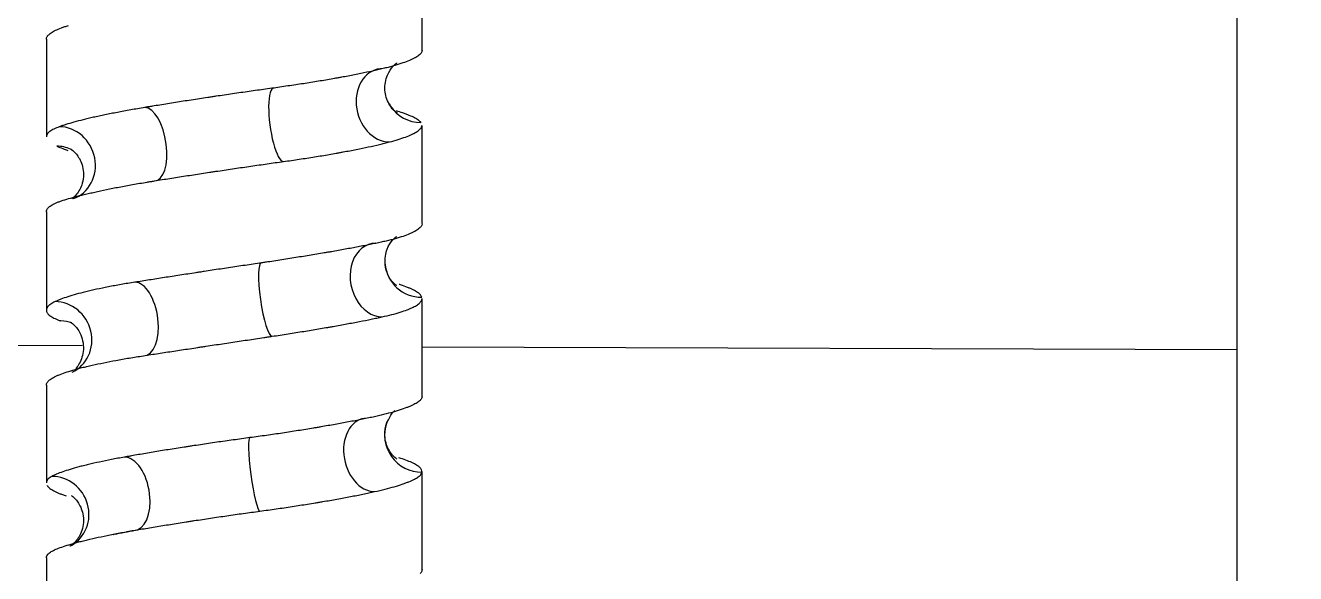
# Model space of a CAD drawing. Header units: millimetres. Extents: x 6110 to 6704, y -2661 to -1821.
# Drawn here: x 6587.11 to 6599.96, y -2280.04 to -2274.49 of the extents above; entities that cross this region are included whole.
import ezdxf

# ---------------------------------------------------------------- set-up
doc = ezdxf.new("R2010")
doc.units = ezdxf.units.MM
doc.header["$LTSCALE"] = 0.1
doc.linetypes.add('HIDDEN2', pattern=[4.7625, 3.175, -1.5875])
doc.layers.add('1', color=4, linetype='HIDDEN2', lineweight=13)
doc.layers.add('DIM', color=3, linetype='Continuous', lineweight=9)

msp = doc.modelspace()

# ---------------------------------------------------------------- hatches: boundary and pattern name
at = {"layer": 'DIM'}
h = msp.add_hatch(dxfattribs=at)
h.set_pattern_fill('ANSI31', color=2)
edge = h.paths.add_edge_path()
edge.add_line((6619.617, -2595.98), (6619.617, -1962.206))
edge.add_line((6634.617, -1966.11), (6619.617, -1966.11))
edge.add_line((6634.617, -2610.98), (6634.617, -1966.11))
edge.add_line((6634.617, -2610.98), (6184.457, -2610.98))
edge.add_line((6619.617, -2595.98), (6184.457, -2595.98))
edge.add_line((6184.457, -2610.98), (6184.457, -2595.98))

# ---------------------------------------------------------------- linework, layer by layer
at = {"layer": '1', "color": 7, "linetype": 'Continuous', "lineweight": -3}
for p, q in [((6599.367, -2354.877), (6599.367, -2159.412)), ((6591.123, -2274.747), (6591.123, -2273.756)), ((6587.323, -2274.631), (6587.323, -2275.62)), ((6591.123, -2276.497), (6591.123, -2275.504)), ((6587.575, -2275.748), (6587.567, -2275.744)), ((6587.323, -2276.378), (6587.323, -2277.374)), ((6591.123, -2278.248), (6591.123, -2277.255)), ((6583.755, -2277.717), (6587.687, -2277.731)), ((6591.123, -2277.743), (6599.367, -2277.772)), ((6587.323, -2278.132), (6587.323, -2279.12)), ((6591.123, -2279.996), (6591.123, -2279.005)), ((6587.323, -2279.878), (6587.323, -2280.873))]:
    msp.add_line(p, q, dxfattribs=at)
for centre, major_axis, ratio, start_param, end_param in [((6590.762, -2275.301), (0.091, -0.364), 0.801471, 2.944217, 6.08281), ((6589.672, -2275.498), (0.051, -0.371), 0.233847, 3.108321, 6.250223), ((6591.117, -2275.104), (0.325, 0.187), 0.987979, 3.132485, 3.194038), ((6588.368, -2275.695), (0.061, -0.37), 0.444678, 6.212422, 9.351275), ((6591.117, -2275.104), (0.325, 0.187), 0.987979, 3.194038, 4.183675), ((6587.473, -2275.89), (0.122, -0.355), 0.913466, 0.000305, 2.836803), ((6587.412, -2276.086), (0.164, 0.337), 0.943609, 0.026521, 0.427233), ((6590.687, -2277.069), (0.078, -0.367), 0.763456, 2.980707, 6.122619), ((6589.553, -2277.266), (0.055, -0.371), 0.172294, 3.116689, 6.255564), ((6591.123, -2276.872), (0.373, 0.037), 0.989217, 3.134674, 4.610165), ((6588.262, -2277.462), (0.058, -0.371), 0.501935, 6.206028, 9.347467), ((6587.429, -2277.658), (0.152, -0.343), 0.93442, 0.005238, 2.74736), ((6587.452, -2277.854), (0.13, 0.352), 0.923854, 6.282457, 6.611964), ((6590.606, -2278.837), (0.079, -0.367), 0.720796, 2.989007, 6.127901), ((6591.12, -2278.64), (0.352, -0.13), 0.98975, 3.140778, 5.0708), ((6589.433, -2279.034), (0.05, -0.372), 0.108952, 3.126178, 6.267642), ((6588.158, -2279.23), (0.065, -0.369), 0.554141, 6.1877, 9.326332), ((6587.393, -2279.426), (0.168, -0.335), 0.955138, 0.048668, 2.695983)]:
    msp.add_ellipse(centre, major_axis=major_axis, ratio=ratio, start_param=start_param, end_param=end_param, dxfattribs=at)
for points, knots in [([(6587.323, -2274.632), (6587.323, -2274.628), (6587.324, -2274.623), (6587.327, -2274.615), (6587.329, -2274.61), (6587.333, -2274.604), (6587.334, -2274.602), (6587.337, -2274.598), (6587.339, -2274.596), (6587.349, -2274.585), (6587.359, -2274.577), (6587.384, -2274.56), (6587.414, -2274.543), (6587.453, -2274.527), (6587.486, -2274.514), (6587.498, -2274.51), (6587.516, -2274.504), (6587.522, -2274.502), (6587.535, -2274.498), (6587.541, -2274.496), (6587.548, -2274.494)], [0, 0, 0, 0, 0.09924, 0.09924, 0.189316, 0.189316, 0.234354, 0.234354, 0.279392, 0.279392, 0.459544, 0.459544, 0.639696, 0.819848, 0.819848, 0.909924, 0.909924, 0.954962, 0.954962, 1, 1, 1, 1]), ([(6591.123, -2274.746), (6591.123, -2274.749), (6591.123, -2274.752), (6591.12, -2274.764), (6591.111, -2274.78), (6591.092, -2274.796), (6591.074, -2274.808), (6591.068, -2274.813), (6591.057, -2274.819), (6591.053, -2274.821), (6591.045, -2274.825), (6591.041, -2274.827), (6591.02, -2274.838), (6591.001, -2274.846), (6590.959, -2274.863), (6590.912, -2274.88), (6590.856, -2274.897), (6590.811, -2274.909), (6590.796, -2274.914), (6590.771, -2274.92), (6590.763, -2274.922), (6590.746, -2274.926), (6590.738, -2274.928), (6590.729, -2274.93)], [0, 0, 0, 0, 0.056971, 0.056971, 0.191689, 0.326408, 0.326408, 0.393767, 0.393767, 0.427446, 0.427446, 0.461126, 0.461126, 0.595845, 0.595845, 0.730563, 0.865282, 0.865282, 0.932641, 0.932641, 0.96632, 0.96632, 1, 1, 1, 1]), ([(6590.792, -2275.291), (6590.766, -2275.245), (6590.736, -2275.151), (6590.763, -2274.994), (6590.828, -2274.904), (6590.864, -2274.876), (6590.869, -2274.873), (6590.869, -2274.873)], [0, 0, 0, 0, 0.237799, 0.487247, 0.689762, 0.870007, 1, 1, 1, 1]), ([(6590.729, -2274.93), (6590.695, -2274.939), (6590.659, -2274.947), (6590.584, -2274.964), (6590.505, -2274.98), (6590.42, -2274.997), (6590.354, -2275.01), (6590.32, -2275.016), (6590.286, -2275.022), (6590.262, -2275.026), (6590.251, -2275.028), (6590.191, -2275.039), (6590.143, -2275.047), (6590.044, -2275.064), (6589.944, -2275.08), (6589.839, -2275.096), (6589.76, -2275.107), (6589.733, -2275.111), (6589.679, -2275.119), (6589.651, -2275.123), (6589.624, -2275.127)], [0, 0, 0, 0, 0.125, 0.125, 0.25, 0.375, 0.375, 0.4375, 0.46875, 0.46875, 0.5, 0.5, 0.625, 0.625, 0.75, 0.875, 0.875, 0.9375, 0.9375, 1, 1, 1, 1]), ([(6589.624, -2275.127), (6589.568, -2275.134), (6589.513, -2275.142), (6589.402, -2275.158), (6589.291, -2275.173), (6589.179, -2275.19), (6589.095, -2275.202), (6589.067, -2275.206), (6589.025, -2275.213), (6589.011, -2275.215), (6588.983, -2275.219), (6588.969, -2275.221), (6588.899, -2275.231), (6588.844, -2275.24), (6588.735, -2275.257), (6588.628, -2275.273), (6588.524, -2275.29), (6588.446, -2275.303), (6588.421, -2275.307), (6588.383, -2275.313), (6588.37, -2275.315), (6588.345, -2275.319), (6588.333, -2275.321), (6588.32, -2275.323)], [0, 0, 0, 0, 0.125, 0.125, 0.25, 0.375, 0.375, 0.4375, 0.4375, 0.46875, 0.46875, 0.5, 0.5, 0.625, 0.625, 0.75, 0.875, 0.875, 0.9375, 0.9375, 0.96875, 0.96875, 1, 1, 1, 1]), ([(6590.874, -2275.382), (6590.874, -2275.382), (6590.863, -2275.376), (6590.821, -2275.338), (6590.798, -2275.302), (6590.792, -2275.291)], [0, 0, 0, 0, 0.437081, 0.855038, 1, 1, 1, 1]), ([(6588.32, -2275.323), (6588.271, -2275.332), (6588.223, -2275.34), (6588.13, -2275.356), (6588.04, -2275.373), (6587.957, -2275.39), (6587.896, -2275.402), (6587.867, -2275.408), (6587.838, -2275.415), (6587.819, -2275.419), (6587.809, -2275.421), (6587.763, -2275.431), (6587.728, -2275.44), (6587.662, -2275.456), (6587.6, -2275.472), (6587.546, -2275.488), (6587.509, -2275.499), (6587.497, -2275.503), (6587.475, -2275.511), (6587.464, -2275.515), (6587.453, -2275.519)], [0, 0, 0, 0, 0.125, 0.125, 0.25, 0.375, 0.375, 0.4375, 0.46875, 0.46875, 0.5, 0.5, 0.625, 0.625, 0.75, 0.875, 0.875, 0.9375, 0.9375, 1, 1, 1, 1]), ([(6591.113, -2275.476), (6591.107, -2275.468), (6591.098, -2275.46), (6591.077, -2275.445), (6591.05, -2275.429), (6591.015, -2275.412), (6590.984, -2275.4), (6590.974, -2275.396), (6590.957, -2275.389), (6590.951, -2275.387), (6590.939, -2275.383), (6590.933, -2275.381), (6590.907, -2275.372), (6590.887, -2275.366), (6590.865, -2275.359)], [0, 0, 0, 0, 0.209523, 0.209523, 0.419046, 0.628569, 0.628569, 0.73333, 0.73333, 0.785711, 0.785711, 0.838092, 0.838092, 1, 1, 1, 1]), ([(6587.453, -2275.519), (6587.433, -2275.526), (6587.415, -2275.534), (6587.383, -2275.549), (6587.357, -2275.565), (6587.34, -2275.581), (6587.331, -2275.594), (6587.329, -2275.598), (6587.326, -2275.604), (6587.325, -2275.606), (6587.324, -2275.61), (6587.324, -2275.612), (6587.323, -2275.616), (6587.323, -2275.618), (6587.323, -2275.62)], [0, 0, 0, 0, 0.237876, 0.237876, 0.475751, 0.713627, 0.713627, 0.832564, 0.832564, 0.892033, 0.892033, 0.951502, 0.951502, 1, 1, 1, 1]), ([(6590.793, -2275.672), (6590.825, -2275.664), (6590.854, -2275.656), (6590.908, -2275.639), (6590.958, -2275.622), (6590.999, -2275.606), (6591.027, -2275.593), (6591.035, -2275.589), (6591.047, -2275.583), (6591.051, -2275.58), (6591.059, -2275.576), (6591.062, -2275.574), (6591.079, -2275.564), (6591.09, -2275.555), (6591.108, -2275.539), (6591.119, -2275.524), (6591.123, -2275.509), (6591.123, -2275.503)], [0, 0, 0, 0, 0.146581, 0.146581, 0.293163, 0.439744, 0.439744, 0.513035, 0.513035, 0.549681, 0.549681, 0.586326, 0.586326, 0.732907, 0.732907, 0.879489, 1, 1, 1, 1]), ([(6589.721, -2275.87), (6589.775, -2275.862), (6589.829, -2275.855), (6589.934, -2275.839), (6590.037, -2275.823), (6590.136, -2275.807), (6590.208, -2275.794), (6590.232, -2275.79), (6590.267, -2275.784), (6590.279, -2275.782), (6590.302, -2275.778), (6590.314, -2275.775), (6590.371, -2275.765), (6590.415, -2275.756), (6590.5, -2275.739), (6590.582, -2275.723), (6590.656, -2275.706), (6590.71, -2275.693), (6590.727, -2275.689), (6590.752, -2275.683), (6590.761, -2275.681), (6590.777, -2275.677), (6590.785, -2275.674), (6590.793, -2275.672)], [0, 0, 0, 0, 0.125, 0.125, 0.25, 0.375, 0.375, 0.4375, 0.4375, 0.46875, 0.46875, 0.5, 0.5, 0.625, 0.625, 0.75, 0.875, 0.875, 0.9375, 0.9375, 0.96875, 0.96875, 1, 1, 1, 1]), ([(6587.429, -2275.715), (6587.447, -2275.723), (6587.468, -2275.731), (6587.506, -2275.745), (6587.523, -2275.751), (6587.541, -2275.757)], [0, 0, 0, 0, 0.588537, 0.588537, 1, 1, 1, 1]), ([(6587.574, -2275.745), (6587.574, -2275.744), (6587.584, -2275.754), (6587.645, -2275.807), (6587.708, -2275.941), (6587.694, -2276.108), (6587.623, -2276.214), (6587.59, -2276.24), (6587.581, -2276.247)], [0, 0, 0, 0, 0.147032, 0.30801, 0.487454, 0.694154, 0.866685, 1, 1, 1, 1]), ([(6588.417, -2276.066), (6588.468, -2276.057), (6588.52, -2276.049), (6588.624, -2276.033), (6588.73, -2276.016), (6588.838, -2275.999), (6588.92, -2275.987), (6588.947, -2275.983), (6588.989, -2275.976), (6589.003, -2275.974), (6589.031, -2275.97), (6589.045, -2275.968), (6589.115, -2275.957), (6589.17, -2275.949), (6589.281, -2275.933), (6589.392, -2275.917), (6589.502, -2275.901), (6589.584, -2275.889), (6589.612, -2275.885), (6589.666, -2275.878), (6589.694, -2275.874), (6589.721, -2275.87)], [0, 0, 0, 0, 0.125, 0.125, 0.25, 0.375, 0.375, 0.4375, 0.4375, 0.46875, 0.46875, 0.5, 0.5, 0.625, 0.625, 0.75, 0.875, 0.875, 0.9375, 0.9375, 1, 1, 1, 1]), ([(6587.492, -2276.262), (6587.516, -2276.254), (6587.541, -2276.247), (6587.596, -2276.231), (6587.655, -2276.215), (6587.722, -2276.199), (6587.776, -2276.187), (6587.803, -2276.181), (6587.832, -2276.174), (6587.852, -2276.17), (6587.861, -2276.168), (6587.911, -2276.157), (6587.952, -2276.149), (6588.037, -2276.132), (6588.125, -2276.116), (6588.219, -2276.099), (6588.292, -2276.086), (6588.316, -2276.082), (6588.354, -2276.076), (6588.366, -2276.074), (6588.392, -2276.07), (6588.404, -2276.068), (6588.417, -2276.066)], [0, 0, 0, 0, 0.125, 0.125, 0.25, 0.375, 0.375, 0.4375, 0.46875, 0.46875, 0.5, 0.5, 0.625, 0.625, 0.75, 0.875, 0.875, 0.9375, 0.9375, 0.96875, 0.96875, 1, 1, 1, 1]), ([(6587.323, -2276.378), (6587.323, -2276.375), (6587.323, -2276.373), (6587.324, -2276.368), (6587.325, -2276.366), (6587.326, -2276.362), (6587.327, -2276.359), (6587.332, -2276.349), (6587.339, -2276.341), (6587.357, -2276.324), (6587.379, -2276.308), (6587.411, -2276.293), (6587.439, -2276.281), (6587.449, -2276.277), (6587.47, -2276.269), (6587.481, -2276.266), (6587.492, -2276.262)], [0, 0, 0, 0, 0.067239, 0.067239, 0.119059, 0.119059, 0.170879, 0.170879, 0.378159, 0.378159, 0.58544, 0.79272, 0.79272, 0.89636, 0.89636, 1, 1, 1, 1]), ([(6591.123, -2276.501), (6591.122, -2276.509), (6591.119, -2276.518), (6591.107, -2276.534), (6591.091, -2276.551), (6591.066, -2276.568), (6591.043, -2276.58), (6591.035, -2276.585), (6591.021, -2276.591), (6591.017, -2276.593), (6591.007, -2276.597), (6591.002, -2276.599), (6590.977, -2276.61), (6590.955, -2276.618), (6590.907, -2276.635), (6590.854, -2276.651), (6590.792, -2276.667), (6590.743, -2276.678), (6590.726, -2276.682), (6590.691, -2276.69), (6590.673, -2276.694), (6590.655, -2276.698)], [0, 0, 0, 0, 0.125, 0.125, 0.25, 0.375, 0.375, 0.4375, 0.4375, 0.46875, 0.46875, 0.5, 0.5, 0.625, 0.625, 0.75, 0.875, 0.875, 0.9375, 0.9375, 1, 1, 1, 1]), ([(6590.655, -2276.698), (6590.618, -2276.705), (6590.579, -2276.713), (6590.498, -2276.729), (6590.414, -2276.745), (6590.324, -2276.761), (6590.254, -2276.773), (6590.219, -2276.78), (6590.183, -2276.786), (6590.158, -2276.79), (6590.146, -2276.792), (6590.084, -2276.803), (6590.033, -2276.811), (6589.931, -2276.828), (6589.827, -2276.845), (6589.72, -2276.862), (6589.638, -2276.874), (6589.611, -2276.878), (6589.569, -2276.885), (6589.555, -2276.887), (6589.527, -2276.891), (6589.513, -2276.893), (6589.499, -2276.895)], [0, 0, 0, 0, 0.125, 0.125, 0.25, 0.375, 0.375, 0.4375, 0.46875, 0.46875, 0.5, 0.5, 0.625, 0.625, 0.75, 0.875, 0.875, 0.9375, 0.9375, 0.96875, 0.96875, 1, 1, 1, 1]), ([(6590.749, -2276.909), (6590.749, -2276.85), (6590.758, -2276.756), (6590.827, -2276.657), (6590.864, -2276.63), (6590.869, -2276.627), (6590.869, -2276.627)], [0, 0, 0, 0, 0.320877, 0.596416, 0.838301, 1, 1, 1, 1]), ([(6589.499, -2276.895), (6589.444, -2276.903), (6589.388, -2276.912), (6589.277, -2276.928), (6589.167, -2276.945), (6589.056, -2276.961), (6588.973, -2276.974), (6588.946, -2276.978), (6588.904, -2276.984), (6588.891, -2276.987), (6588.863, -2276.991), (6588.849, -2276.993), (6588.781, -2277.003), (6588.727, -2277.012), (6588.621, -2277.028), (6588.516, -2277.044), (6588.415, -2277.06), (6588.34, -2277.072), (6588.316, -2277.075), (6588.267, -2277.083), (6588.243, -2277.087), (6588.219, -2277.091)], [0, 0, 0, 0, 0.125, 0.125, 0.25, 0.375, 0.375, 0.4375, 0.4375, 0.46875, 0.46875, 0.5, 0.5, 0.625, 0.625, 0.75, 0.875, 0.875, 0.9375, 0.9375, 1, 1, 1, 1]), ([(6590.869, -2277.125), (6590.869, -2277.125), (6590.866, -2277.124), (6590.84, -2277.108), (6590.775, -2277.027), (6590.756, -2276.951), (6590.749, -2276.909)], [0, 0, 0, 0, 0.086763, 0.411709, 0.727673, 1, 1, 1, 1]), ([(6588.219, -2277.091), (6588.171, -2277.098), (6588.124, -2277.106), (6588.035, -2277.122), (6587.949, -2277.137), (6587.869, -2277.154), (6587.812, -2277.166), (6587.784, -2277.172), (6587.757, -2277.178), (6587.739, -2277.183), (6587.731, -2277.185), (6587.687, -2277.195), (6587.655, -2277.204), (6587.595, -2277.22), (6587.539, -2277.237), (6587.491, -2277.254), (6587.459, -2277.266), (6587.448, -2277.27), (6587.434, -2277.277), (6587.429, -2277.279), (6587.42, -2277.283), (6587.416, -2277.285), (6587.411, -2277.287)], [0, 0, 0, 0, 0.125, 0.125, 0.25, 0.375, 0.375, 0.4375, 0.46875, 0.46875, 0.5, 0.5, 0.625, 0.625, 0.75, 0.875, 0.875, 0.9375, 0.9375, 0.96875, 0.96875, 1, 1, 1, 1]), ([(6591.121, -2277.243), (6591.119, -2277.235), (6591.114, -2277.226), (6591.099, -2277.21), (6591.08, -2277.193), (6591.051, -2277.176), (6591.026, -2277.164), (6591.017, -2277.16), (6591.003, -2277.153), (6590.998, -2277.151), (6590.988, -2277.147), (6590.982, -2277.145), (6590.956, -2277.134), (6590.932, -2277.126), (6590.901, -2277.116), (6590.896, -2277.114), (6590.891, -2277.113)], [0, 0, 0, 0, 0.192349, 0.192349, 0.384699, 0.577048, 0.577048, 0.673223, 0.673223, 0.72131, 0.72131, 0.769397, 0.769397, 0.961747, 0.961747, 1, 1, 1, 1]), ([(6587.411, -2277.287), (6587.394, -2277.295), (6587.38, -2277.303), (6587.356, -2277.32), (6587.337, -2277.336), (6587.327, -2277.353), (6587.323, -2277.366), (6587.323, -2277.37), (6587.323, -2277.376), (6587.323, -2277.378), (6587.324, -2277.382), (6587.324, -2277.384), (6587.327, -2277.395), (6587.332, -2277.403), (6587.347, -2277.419), (6587.367, -2277.435), (6587.395, -2277.451), (6587.421, -2277.463), (6587.43, -2277.467), (6587.449, -2277.474), (6587.459, -2277.478), (6587.47, -2277.482)], [0, 0, 0, 0, 0.125, 0.125, 0.25, 0.375, 0.375, 0.4375, 0.4375, 0.46875, 0.46875, 0.5, 0.5, 0.625, 0.625, 0.75, 0.875, 0.875, 0.9375, 0.9375, 1, 1, 1, 1]), ([(6590.719, -2277.441), (6590.754, -2277.433), (6590.786, -2277.426), (6590.847, -2277.41), (6590.904, -2277.394), (6590.952, -2277.377), (6590.984, -2277.365), (6590.995, -2277.361), (6591.009, -2277.355), (6591.014, -2277.352), (6591.023, -2277.348), (6591.028, -2277.346), (6591.049, -2277.335), (6591.064, -2277.327), (6591.089, -2277.31), (6591.108, -2277.293), (6591.118, -2277.276), (6591.122, -2277.264), (6591.123, -2277.259), (6591.123, -2277.255)], [0, 0, 0, 0, 0.132838, 0.132838, 0.265675, 0.398513, 0.398513, 0.464932, 0.464932, 0.498141, 0.498141, 0.531351, 0.531351, 0.664188, 0.664188, 0.797026, 0.929864, 0.929864, 1, 1, 1, 1]), ([(6589.606, -2277.637), (6589.661, -2277.629), (6589.715, -2277.621), (6589.822, -2277.604), (6589.927, -2277.587), (6590.028, -2277.571), (6590.102, -2277.558), (6590.127, -2277.554), (6590.163, -2277.548), (6590.175, -2277.546), (6590.2, -2277.541), (6590.212, -2277.539), (6590.271, -2277.529), (6590.317, -2277.52), (6590.406, -2277.504), (6590.492, -2277.488), (6590.571, -2277.472), (6590.628, -2277.46), (6590.647, -2277.456), (6590.683, -2277.449), (6590.701, -2277.445), (6590.719, -2277.441)], [0, 0, 0, 0, 0.125, 0.125, 0.25, 0.375, 0.375, 0.4375, 0.4375, 0.46875, 0.46875, 0.5, 0.5, 0.625, 0.625, 0.75, 0.875, 0.875, 0.9375, 0.9375, 1, 1, 1, 1]), ([(6587.565, -2277.493), (6587.566, -2277.494), (6587.571, -2277.499), (6587.608, -2277.521), (6587.685, -2277.623), (6587.711, -2277.79), (6587.662, -2277.912), (6587.629, -2277.954), (6587.621, -2277.964)], [0, 0, 0, 0, 0.086016, 0.272404, 0.462818, 0.699757, 0.912904, 1, 1, 1, 1]), ([(6588.305, -2277.834), (6588.354, -2277.826), (6588.405, -2277.819), (6588.507, -2277.803), (6588.611, -2277.787), (6588.718, -2277.771), (6588.8, -2277.759), (6588.827, -2277.754), (6588.869, -2277.748), (6588.883, -2277.746), (6588.91, -2277.742), (6588.924, -2277.74), (6588.994, -2277.729), (6589.05, -2277.721), (6589.161, -2277.704), (6589.273, -2277.687), (6589.384, -2277.671), (6589.467, -2277.658), (6589.495, -2277.654), (6589.537, -2277.648), (6589.551, -2277.645), (6589.579, -2277.641), (6589.593, -2277.639), (6589.606, -2277.637)], [0, 0, 0, 0, 0.125, 0.125, 0.25, 0.375, 0.375, 0.4375, 0.4375, 0.46875, 0.46875, 0.5, 0.5, 0.625, 0.625, 0.75, 0.875, 0.875, 0.9375, 0.9375, 0.96875, 0.96875, 1, 1, 1, 1]), ([(6587.447, -2278.029), (6587.467, -2278.021), (6587.489, -2278.013), (6587.538, -2277.996), (6587.59, -2277.98), (6587.651, -2277.963), (6587.7, -2277.95), (6587.725, -2277.944), (6587.752, -2277.938), (6587.77, -2277.934), (6587.779, -2277.932), (6587.825, -2277.921), (6587.863, -2277.913), (6587.943, -2277.897), (6588.026, -2277.88), (6588.115, -2277.865), (6588.185, -2277.853), (6588.208, -2277.849), (6588.256, -2277.842), (6588.28, -2277.838), (6588.305, -2277.834)], [0, 0, 0, 0, 0.125, 0.125, 0.25, 0.375, 0.375, 0.4375, 0.46875, 0.46875, 0.5, 0.5, 0.625, 0.625, 0.75, 0.875, 0.875, 0.9375, 0.9375, 1, 1, 1, 1]), ([(6587.323, -2278.132), (6587.323, -2278.131), (6587.323, -2278.13), (6587.324, -2278.121), (6587.327, -2278.112), (6587.338, -2278.096), (6587.353, -2278.079), (6587.379, -2278.062), (6587.402, -2278.05), (6587.41, -2278.046), (6587.423, -2278.039), (6587.428, -2278.037), (6587.437, -2278.033), (6587.442, -2278.031), (6587.447, -2278.029)], [0, 0, 0, 0, 0.027478, 0.027478, 0.270608, 0.270608, 0.513739, 0.756869, 0.756869, 0.878435, 0.878435, 0.939217, 0.939217, 1, 1, 1, 1]), ([(6591.117, -2278.268), (6591.113, -2278.276), (6591.106, -2278.284), (6591.088, -2278.299), (6591.065, -2278.315), (6591.032, -2278.332), (6591.004, -2278.344), (6590.994, -2278.348), (6590.978, -2278.355), (6590.973, -2278.357), (6590.962, -2278.361), (6590.956, -2278.363), (6590.926, -2278.374), (6590.901, -2278.382), (6590.845, -2278.399), (6590.786, -2278.416), (6590.718, -2278.433), (6590.665, -2278.445), (6590.646, -2278.449), (6590.618, -2278.456), (6590.608, -2278.458), (6590.589, -2278.462), (6590.579, -2278.464), (6590.569, -2278.466)], [0, 0, 0, 0, 0.125, 0.125, 0.25, 0.375, 0.375, 0.4375, 0.4375, 0.46875, 0.46875, 0.5, 0.5, 0.625, 0.625, 0.75, 0.875, 0.875, 0.9375, 0.9375, 0.96875, 0.96875, 1, 1, 1, 1]), ([(6590.569, -2278.466), (6590.529, -2278.474), (6590.488, -2278.483), (6590.403, -2278.499), (6590.315, -2278.516), (6590.221, -2278.533), (6590.149, -2278.545), (6590.112, -2278.552), (6590.075, -2278.558), (6590.05, -2278.562), (6590.037, -2278.564), (6589.973, -2278.575), (6589.922, -2278.583), (6589.818, -2278.6), (6589.712, -2278.616), (6589.604, -2278.632), (6589.494, -2278.647), (6589.439, -2278.655), (6589.383, -2278.662)], [0, 0, 0, 0, 0.125, 0.125, 0.25, 0.375, 0.375, 0.4375, 0.46875, 0.46875, 0.5, 0.5, 0.625, 0.625, 0.75, 0.875, 0.875, 1, 1, 1, 1]), ([(6590.87, -2278.88), (6590.87, -2278.88), (6590.865, -2278.877), (6590.828, -2278.85), (6590.761, -2278.754), (6590.739, -2278.62), (6590.757, -2278.541), (6590.768, -2278.51)], [0, 0, 0, 0, 0.123645, 0.348122, 0.576613, 0.837294, 1, 1, 1, 1]), ([(6590.768, -2278.51), (6590.788, -2278.469), (6590.814, -2278.421), (6590.841, -2278.395), (6590.849, -2278.388)], [0, 0, 0, 0, 0.649608, 1, 1, 1, 1]), ([(6589.383, -2278.662), (6589.326, -2278.67), (6589.27, -2278.678), (6589.158, -2278.693), (6589.047, -2278.709), (6588.936, -2278.725), (6588.854, -2278.738), (6588.826, -2278.742), (6588.785, -2278.748), (6588.771, -2278.75), (6588.744, -2278.754), (6588.73, -2278.757), (6588.662, -2278.767), (6588.609, -2278.776), (6588.504, -2278.792), (6588.402, -2278.809), (6588.303, -2278.826), (6588.231, -2278.838), (6588.207, -2278.842), (6588.172, -2278.849), (6588.16, -2278.851), (6588.137, -2278.855), (6588.125, -2278.857), (6588.114, -2278.859)], [0, 0, 0, 0, 0.125, 0.125, 0.25, 0.375, 0.375, 0.4375, 0.4375, 0.46875, 0.46875, 0.5, 0.5, 0.625, 0.625, 0.75, 0.875, 0.875, 0.9375, 0.9375, 0.96875, 0.96875, 1, 1, 1, 1]), ([(6588.114, -2278.859), (6588.068, -2278.867), (6588.024, -2278.875), (6587.94, -2278.892), (6587.86, -2278.909), (6587.786, -2278.925), (6587.733, -2278.938), (6587.707, -2278.944), (6587.683, -2278.95), (6587.667, -2278.954), (6587.659, -2278.957), (6587.619, -2278.967), (6587.59, -2278.975), (6587.536, -2278.992), (6587.486, -2279.008), (6587.445, -2279.023), (6587.418, -2279.035), (6587.41, -2279.039), (6587.394, -2279.047), (6587.386, -2279.05), (6587.379, -2279.054)], [0, 0, 0, 0, 0.125, 0.125, 0.25, 0.375, 0.375, 0.4375, 0.46875, 0.46875, 0.5, 0.5, 0.625, 0.625, 0.75, 0.875, 0.875, 0.9375, 0.9375, 1, 1, 1, 1]), ([(6591.122, -2279.012), (6591.124, -2279.004), (6591.122, -2278.996), (6591.115, -2278.98), (6591.103, -2278.965), (6591.081, -2278.948), (6591.061, -2278.936), (6591.054, -2278.932), (6591.042, -2278.925), (6591.038, -2278.923), (6591.029, -2278.919), (6591.025, -2278.917), (6591.002, -2278.906), (6590.981, -2278.898), (6590.937, -2278.881), (6590.915, -2278.874), (6590.89, -2278.866)], [0, 0, 0, 0, 0.16878, 0.16878, 0.33756, 0.50634, 0.50634, 0.59073, 0.59073, 0.632925, 0.632925, 0.67512, 0.67512, 0.8439, 0.8439, 1, 1, 1, 1]), ([(6590.643, -2279.208), (6590.681, -2279.2), (6590.716, -2279.192), (6590.782, -2279.175), (6590.844, -2279.158), (6590.898, -2279.142), (6590.935, -2279.129), (6590.953, -2279.123), (6590.97, -2279.116), (6590.981, -2279.112), (6590.986, -2279.11), (6591.012, -2279.099), (6591.03, -2279.091), (6591.061, -2279.075), (6591.088, -2279.058), (6591.105, -2279.043), (6591.117, -2279.027), (6591.121, -2279.019), (6591.122, -2279.012)], [0, 0, 0, 0, 0.125, 0.125, 0.25, 0.375, 0.375, 0.4375, 0.46875, 0.46875, 0.5, 0.5, 0.625, 0.625, 0.75, 0.875, 0.875, 1, 1, 1, 1]), ([(6587.379, -2279.054), (6587.366, -2279.062), (6587.355, -2279.069), (6587.337, -2279.085), (6587.326, -2279.099), (6587.323, -2279.113), (6587.323, -2279.12)], [0, 0, 0, 0, 0.359924, 0.359924, 0.719848, 1, 1, 1, 1]), ([(6587.331, -2279.146), (6587.332, -2279.147), (6587.333, -2279.149), (6587.34, -2279.159), (6587.349, -2279.167), (6587.371, -2279.184), (6587.398, -2279.2), (6587.434, -2279.217), (6587.464, -2279.23), (6587.475, -2279.234), (6587.492, -2279.24), (6587.498, -2279.242), (6587.51, -2279.246), (6587.517, -2279.248), (6587.523, -2279.25)], [0, 0, 0, 0, 0.038691, 0.038691, 0.279018, 0.279018, 0.519345, 0.759673, 0.759673, 0.879836, 0.879836, 0.939918, 0.939918, 1, 1, 1, 1]), ([(6587.576, -2279.248), (6587.576, -2279.248), (6587.586, -2279.253), (6587.643, -2279.305), (6587.706, -2279.435), (6587.696, -2279.602), (6587.623, -2279.717), (6587.572, -2279.755), (6587.562, -2279.762), (6587.561, -2279.761)], [0, 0, 0, 0, 0.125896, 0.267738, 0.424973, 0.609489, 0.764412, 0.895259, 1, 1, 1, 1]), ([(6589.482, -2279.406), (6589.538, -2279.398), (6589.594, -2279.39), (6589.703, -2279.375), (6589.81, -2279.359), (6589.915, -2279.342), (6589.992, -2279.33), (6590.018, -2279.326), (6590.056, -2279.32), (6590.068, -2279.317), (6590.093, -2279.313), (6590.106, -2279.311), (6590.168, -2279.301), (6590.216, -2279.292), (6590.31, -2279.275), (6590.4, -2279.258), (6590.485, -2279.242), (6590.546, -2279.229), (6590.566, -2279.225), (6590.595, -2279.219), (6590.605, -2279.217), (6590.624, -2279.212), (6590.634, -2279.21), (6590.643, -2279.208)], [0, 0, 0, 0, 0.125, 0.125, 0.25, 0.375, 0.375, 0.4375, 0.4375, 0.46875, 0.46875, 0.5, 0.5, 0.625, 0.625, 0.75, 0.875, 0.875, 0.9375, 0.9375, 0.96875, 0.96875, 1, 1, 1, 1]), ([(6588.204, -2279.601), (6588.251, -2279.593), (6588.3, -2279.585), (6588.398, -2279.568), (6588.499, -2279.552), (6588.603, -2279.535), (6588.683, -2279.522), (6588.71, -2279.518), (6588.751, -2279.512), (6588.764, -2279.51), (6588.791, -2279.506), (6588.805, -2279.503), (6588.874, -2279.493), (6588.929, -2279.485), (6589.039, -2279.468), (6589.149, -2279.452), (6589.26, -2279.436), (6589.371, -2279.421), (6589.426, -2279.413), (6589.482, -2279.406)], [0, 0, 0, 0, 0.125, 0.125, 0.25, 0.375, 0.375, 0.4375, 0.4375, 0.46875, 0.46875, 0.5, 0.5, 0.625, 0.625, 0.75, 0.875, 0.875, 1, 1, 1, 1]), ([(6587.406, -2279.797), (6587.423, -2279.79), (6587.442, -2279.782), (6587.484, -2279.767), (6587.53, -2279.751), (6587.586, -2279.735), (6587.63, -2279.722), (6587.646, -2279.718), (6587.67, -2279.712), (6587.678, -2279.71), (6587.695, -2279.706), (6587.703, -2279.704), (6587.746, -2279.693), (6587.782, -2279.685), (6587.857, -2279.668), (6587.936, -2279.651), (6588.021, -2279.634), (6588.088, -2279.622), (6588.11, -2279.618), (6588.145, -2279.612), (6588.157, -2279.609), (6588.18, -2279.605), (6588.192, -2279.603), (6588.204, -2279.601)], [0, 0, 0, 0, 0.125, 0.125, 0.25, 0.375, 0.375, 0.4375, 0.4375, 0.46875, 0.46875, 0.5, 0.5, 0.625, 0.625, 0.75, 0.875, 0.875, 0.9375, 0.9375, 0.96875, 0.96875, 1, 1, 1, 1]), ([(6588.001, -2279.642), (6588.004, -2279.641), (6588.073, -2279.627), (6588.147, -2279.613), (6588.224, -2279.599)], [0, 0, 0, 0, 0.04739, 1, 1, 1, 1]), ([(6587.323, -2279.878), (6587.323, -2279.875), (6587.323, -2279.871), (6587.326, -2279.86), (6587.334, -2279.844), (6587.352, -2279.828), (6587.37, -2279.817), (6587.376, -2279.813), (6587.39, -2279.805), (6587.398, -2279.801), (6587.406, -2279.797)], [0, 0, 0, 0, 0.116057, 0.116057, 0.410704, 0.705352, 0.705352, 0.852676, 0.852676, 1, 1, 1, 1]), ([(6591.123, -2279.997), (6591.123, -2280.002), (6591.122, -2280.007), (6591.117, -2280.02), (6591.112, -2280.029), (6591.104, -2280.037)], [0, 0, 0, 0, 0.376408, 0.376408, 1, 1, 1, 1])]:
    msp.add_open_spline(points, degree=3, knots=knots, dxfattribs=at)
msp.add_open_spline([(6591.123, -2278.249), (6591.123, -2278.255), (6591.121, -2278.262), (6591.117, -2278.268)], degree=3, dxfattribs=at)

doc.saveas('drawing.dxf')
